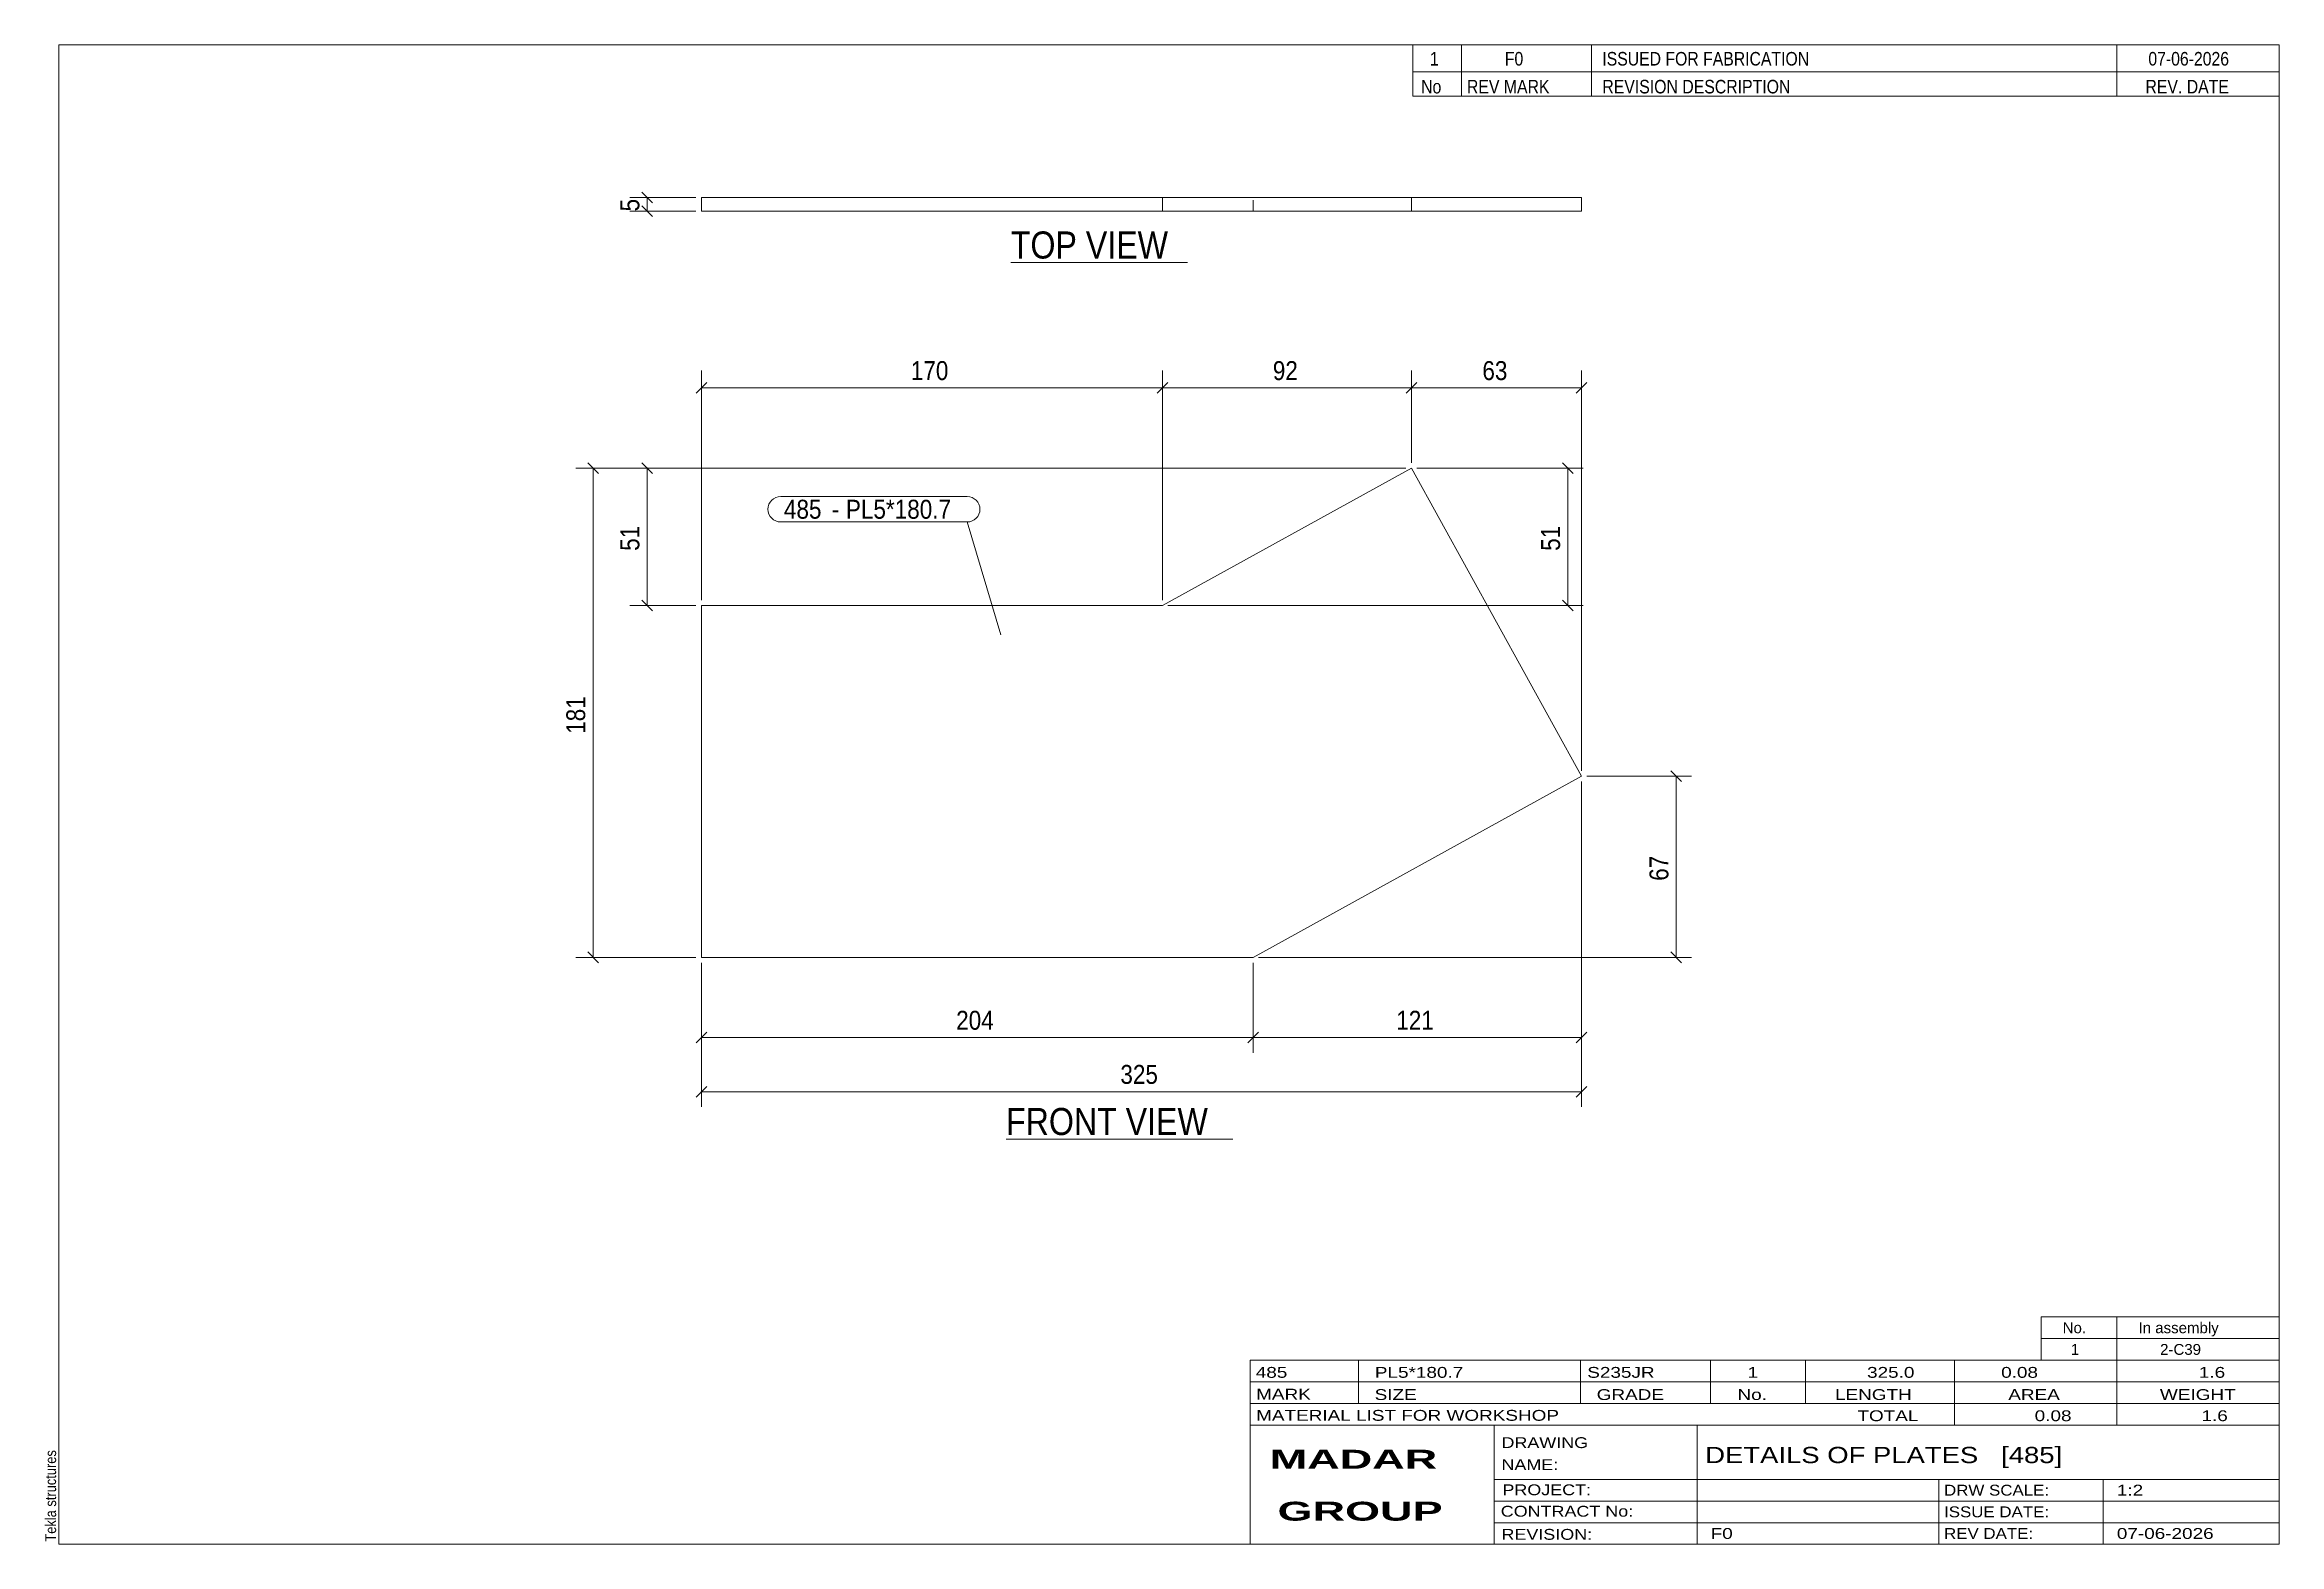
# Model space of a CAD drawing. Header units: millimetres. Extents: x 2 to 415, y 5 to 282.
import ezdxf

# ---------------------------------------------------------------- set-up
doc = ezdxf.new("R2010")
doc.units = ezdxf.units.MM
doc.linetypes.add('XKITLINE00', pattern=[0])
doc.linetypes.add('XKITLINE02', pattern=[4, 2, -2])
for name, color, linetype, lineweight in [('Dimensions', 7, 'Continuous', 0), ('DrawingSheet', 5, 'Continuous', 0), ('OtherObjectType', 7, 'Continuous', 0), ('Part', 2, 'Continuous', 0), ('PartMark', 7, 'Continuous', 0)]:
    doc.layers.add(name, color=color, linetype=linetype, lineweight=lineweight)
doc.styles.add('ARIAL', font='ARIAL.TTF')
doc.styles.add('ARIAL_BOLD', font='ARIALBD.TTF')
doc.styles.add('ARIAL_NARROW', font='ARIALN.TTF')

# ---------------------------------------------------------------- blocks, each defined once
blk = doc.blocks.new('*A1')
at = {"layer": 'Part', "color": 2, "linetype": 'XKITLINE00', "lineweight": 0}
for p, q in [((208.78, 178.42), (254.74, 203.79)), ((254.74, 203.79), (286.15, 146.88)), ((123.65, 113.42), (123.65, 178.42)), ((123.65, 178.42), (208.78, 178.42)), ((286.15, 146.88), (225.52, 113.42)), ((225.52, 113.42), (123.65, 113.42))]:
    blk.add_line(p, q, dxfattribs=at)
blk = doc.blocks.new('*A2')
at = {"layer": 'Part', "color": 2, "linetype": 'XKITLINE00', "lineweight": 0}
for p, q in [((123.65, 253.75), (286.15, 253.75)), ((123.65, 251.25), (123.65, 253.75)), ((208.78, 251.25), (208.78, 253.75)), ((254.74, 251.25), (254.74, 253.75)), ((286.15, 253.75), (286.15, 251.25)), ((254.74, 251.25), (123.65, 251.25)), ((286.15, 251.25), (254.74, 251.25))]:
    blk.add_line(p, q, dxfattribs=at)
at = {"layer": 'Part', "color": 7, "linetype": 'XKITLINE02', "lineweight": 0}
for p, q in [((123.65, 251.25), (123.65, 253.75)), ((225.52, 251.25), (225.52, 253.75))]:
    blk.add_line(p, q, dxfattribs=at)
blk = doc.blocks.new('*A3')
at = {"layer": 'DrawingSheet', "color": 5, "linetype": 'XKITLINE00', "lineweight": 0}
for p, q in [((415, 282), (5, 282)), ((5, 282), (5, 5)), ((415, 5), (415, 282)), ((5, 5), (415, 5))]:
    blk.add_line(p, q, dxfattribs=at)
at = {"layer": 'DrawingSheet', "color": 5, "style": 'ARIAL', "width": 0.85}
blk.add_text('Tekla structures', height=2, rotation=90, dxfattribs=at).set_placement((4.5, 5.5))
blk = doc.blocks.new('*A4')
at = {"layer": 'OtherObjectType', "color": 7, "linetype": 'XKITLINE00', "lineweight": 0}
for p, q in [((371, 47), (415, 47)), ((371, 43), (371, 47)), ((385, 43), (385, 47)), ((415, 43), (415, 47)), ((371, 43), (415, 43)), ((371, 39), (371, 43)), ((385, 39), (385, 43)), ((415, 39), (415, 43)), ((371, 39), (415, 39))]:
    blk.add_line(p, q, dxfattribs=at)
at = {"layer": 'OtherObjectType', "color": 7, "style": 'ARIAL_NARROW', "width": 1.211571}
for s, p in [('No.', (375, 44)), ('In assembly', (389, 44)), ('1', (376.5, 40)), ('2-C39', (392.99, 40))]:
    blk.add_text(s, height=2, dxfattribs=at).set_placement(p)
blk = doc.blocks.new('*A5')
at = {"layer": 'OtherObjectType', "color": 7, "linetype": 'XKITLINE00', "lineweight": 0}
for p, q in [((255, 282), (415, 282)), ((415, 282), (255, 282)), ((255, 282), (255, 277)), ((264, 282), (264, 277)), ((288, 282), (288, 277)), ((385, 282), (385, 277)), ((415, 282), (415, 277)), ((255, 277), (415, 277)), ((255, 277), (255, 272.5)), ((255, 277), (415, 277)), ((264, 277), (264, 272.5)), ((288, 277), (288, 272.5)), ((385, 277), (385, 272.5)), ((415, 277), (415, 272.5)), ((415, 272.5), (255, 272.5))]:
    blk.add_line(p, q, dxfattribs=at)
at = {"layer": 'OtherObjectType', "color": 7, "style": 'ARIAL_NARROW'}
for s, width, p in [('1', 1.017001, (258.16, 278.15)), ('F0', 1.017001, (272, 278.15)), ('ISSUED FOR FABRICATION', 1.017001, (290, 278.15)), ('07-06-2026', 1.017001, (390.82, 278.15)), ('No', 1.02, (256.54, 273)), ('REV MARK', 1.02, (265, 273)), ('REVISION DESCRIPTION', 1.02, (290, 273)), ('REV. DATE', 1.02, (390.28, 273))]:
    blk.add_text(s, height=2.5, dxfattribs=dict(at, width=width)).set_placement(p)
blk = doc.blocks.new('*A6')
at = {"layer": 'OtherObjectType', "color": 7, "linetype": 'XKITLINE00', "lineweight": 0}
for p, q in [((225, 39), (415, 39)), ((225, 39), (225, 35)), ((225, 39), (415, 39)), ((245, 35), (245, 39)), ((286, 35), (286, 39)), ((310, 35), (310, 39)), ((327.5, 35), (327.5, 39)), ((355, 35), (355, 39)), ((385, 35), (385, 39)), ((415, 35), (415, 39)), ((225, 35), (415, 35)), ((225, 35), (225, 5)), ((225, 35), (415, 35)), ((245, 31), (245, 35)), ((286, 31), (286, 35)), ((310, 31), (310, 35)), ((327.5, 31), (327.5, 35)), ((355, 31), (355, 35)), ((385, 31), (385, 35)), ((415, 31), (415, 35)), ((225, 31), (415, 31)), ((355, 27), (355, 31)), ((385, 27), (385, 31)), ((415, 27), (415, 31)), ((225, 27), (415, 27)), ((270, 21), (270, 27)), ((307.5, 17), (307.5, 27)), ((415, 21), (415, 27)), ((270, 21), (270, 5)), ((415, 17), (415, 21)), ((270, 17), (415, 17)), ((307.5, 5), (307.5, 17)), ((352.16, 13), (352.16, 17)), ((382.5, 5), (382.5, 17)), ((415, 13), (415, 17)), ((270, 13), (415, 13)), ((352.16, 5), (352.16, 13)), ((415, 9), (415, 13)), ((270, 9), (415, 9)), ((415, 5), (415, 9)), ((225, 5), (415, 5)), ((262.5, 5), (415, 5))]:
    blk.add_line(p, q, dxfattribs=at)
at = {"layer": 'OtherObjectType', "color": 7, "style": 'ARIAL_NARROW'}
for s, height, width, p in [('485', 2, 1.525501, (226.01, 35.76)), ('PL5*180.7', 2, 1.525501, (248, 35.76)), ('S235JR', 2, 1.525501, (287.22, 35.76)), ('1', 2, 1.525501, (316.82, 35.76)), ('325.0', 2, 1.525501, (338.88, 35.76)), ('0.08', 2, 1.525501, (363.64, 35.76)), ('1.6', 2, 1.525501, (400.14, 35.76)), ('MARK', 2, 1.525501, (226.08, 31.73)), ('SIZE', 2, 1.525501, (247.96, 31.66)), ('GRADE', 2, 1.525501, (288.96, 31.66)), ('No.', 2, 1.525501, (314.96, 31.66)), ('LENGTH', 2, 1.525501, (332.96, 31.66)), ('AREA', 2, 1.525501, (364.96, 31.66)), ('WEIGHT', 2, 1.525501, (392.96, 31.66)), ('MATERIAL LIST FOR WORKSHOP', 2, 1.525501, (226.08, 27.82)), ('TOTAL', 2, 1.525501, (337.1, 27.75)), ('0.08', 2, 1.525501, (369.83, 27.75)), ('1.6', 2, 1.525501, (400.63, 27.75)), ('DRAWING', 2, 1.445, (271.38, 22.78)), ('NAME:', 2, 1.445, (271.38, 18.72)), ('DETAILS OF PLATES   [485]', 3, 1.474651, (309, 20)), ('PROJECT:', 2, 1.445, (271.55, 14.07)), ('DRW SCALE:', 2, 1.36, (353.1, 14)), ('1:2', 2, 1.525501, (385, 14)), ('CONTRACT No:', 2, 1.445, (271.25, 10.11)), ('ISSUE DATE:', 2, 1.36, (353.1, 10)), ('REVISION:', 2, 1.445, (271.38, 5.84)), ('F0', 2, 1.525501, (310, 6)), ('REV DATE:', 2, 1.36, (353.1, 6)), ('07-06-2026', 2, 1.525501, (385, 6))]:
    blk.add_text(s, height=height, dxfattribs=dict(at, width=width)).set_placement(p)
at = {"layer": 'OtherObjectType', "color": 1, "style": 'ARIAL_BOLD', "width": 1.7}
for s, p in [('MADAR ', (228.58, 18.97)), ('GROUP', (230.03, 9.37))]:
    blk.add_text(s, height=3.5, dxfattribs=at).set_placement(p)
blk = doc.blocks.new('*A7')
at = {"layer": 'Dimensions', "color": 7, "linetype": 'XKITLINE00', "lineweight": 0}
for p, q in [((253.74, 203.79), (100.45, 203.79)), ((102.66, 204.78), (104.64, 202.8)), ((103.65, 113.42), (103.65, 203.79)), ((122.65, 113.42), (100.45, 113.42)), ((102.66, 114.41), (104.64, 112.43))]:
    blk.add_line(p, q, dxfattribs=at)
at = {"layer": 'Dimensions', "color": 3}
for p in [(103.65, 203.79), (103.65, 113.42)]:
    blk.add_point(p, dxfattribs=at)
at = {"layer": 'Dimensions', "color": 3, "style": 'ARIAL', "width": 0.85}
blk.add_text('181', height=3.5, rotation=90.0002, dxfattribs=at).set_placement((102.2, 154.71))
blk = doc.blocks.new('*A8')
at = {"layer": 'Dimensions', "color": 7, "linetype": 'XKITLINE00', "lineweight": 0}
for p, q in [((253.74, 203.79), (110.45, 203.79)), ((112.66, 204.78), (114.64, 202.8)), ((113.65, 178.42), (113.65, 203.79)), ((122.65, 178.42), (110.45, 178.42)), ((112.66, 179.41), (114.64, 177.43))]:
    blk.add_line(p, q, dxfattribs=at)
at = {"layer": 'Dimensions', "color": 3}
for p in [(113.65, 203.79), (113.65, 178.42)]:
    blk.add_point(p, dxfattribs=at)
at = {"layer": 'Dimensions', "color": 3, "style": 'ARIAL', "width": 0.85}
blk.add_text('51', height=3.5, rotation=90.0002, dxfattribs=at).set_placement((112.2, 188.51))
blk = doc.blocks.new('*A9')
at = {"layer": 'Dimensions', "color": 7, "linetype": 'XKITLINE00', "lineweight": 0}
for p, q in [((287.15, 146.88), (306.45, 146.88)), ((302.66, 147.87), (304.64, 145.89)), ((303.65, 113.42), (303.65, 146.88)), ((226.52, 113.42), (306.45, 113.42)), ((302.66, 114.41), (304.64, 112.43))]:
    blk.add_line(p, q, dxfattribs=at)
at = {"layer": 'Dimensions', "color": 3}
for p in [(303.65, 146.88), (303.65, 113.42)]:
    blk.add_point(p, dxfattribs=at)
at = {"layer": 'Dimensions', "color": 3, "style": 'ARIAL', "width": 0.85}
blk.add_text('67', height=3.5, rotation=90.0002, dxfattribs=at).set_placement((302.2, 127.56))
blk = doc.blocks.new('*A10')
at = {"layer": 'Dimensions', "color": 7, "linetype": 'XKITLINE00', "lineweight": 0}
for p, q in [((255.74, 203.79), (286.45, 203.79)), ((282.66, 204.78), (284.64, 202.8)), ((283.65, 178.42), (283.65, 203.79)), ((209.78, 178.42), (286.45, 178.42)), ((282.66, 179.41), (284.64, 177.43))]:
    blk.add_line(p, q, dxfattribs=at)
at = {"layer": 'Dimensions', "color": 3}
for p in [(283.65, 203.79), (283.65, 178.42)]:
    blk.add_point(p, dxfattribs=at)
at = {"layer": 'Dimensions', "color": 3, "style": 'ARIAL', "width": 0.85}
blk.add_text('51', height=3.5, rotation=90.0002, dxfattribs=at).set_placement((282.2, 188.51))
blk = doc.blocks.new('*A11')
at = {"layer": 'Dimensions', "color": 7, "linetype": 'XKITLINE00', "lineweight": 0}
for p, q in [((286.15, 145.88), (286.15, 85.8)), ((123.65, 112.42), (123.65, 85.8)), ((124.64, 89.59), (122.66, 87.61)), ((123.65, 88.6), (286.15, 88.6)), ((287.14, 89.59), (285.16, 87.61))]:
    blk.add_line(p, q, dxfattribs=at)
at = {"layer": 'Dimensions', "color": 3}
for p in [(123.65, 88.6), (286.15, 88.6)]:
    blk.add_point(p, dxfattribs=at)
at = {"layer": 'Dimensions', "color": 3, "style": 'ARIAL', "width": 0.85}
blk.add_text('325', height=3.5, dxfattribs=at).set_placement((201.01, 90.05))
blk = doc.blocks.new('*A12')
at = {"layer": 'Dimensions', "color": 7, "linetype": 'XKITLINE00', "lineweight": 0}
for p, q in [((123.65, 112.42), (123.65, 95.8)), ((225.52, 112.42), (225.52, 95.8)), ((124.64, 99.59), (122.66, 97.61)), ((226.51, 99.59), (224.53, 97.61)), ((123.65, 98.6), (225.52, 98.6))]:
    blk.add_line(p, q, dxfattribs=at)
at = {"layer": 'Dimensions', "color": 3}
for p in [(123.65, 98.6), (225.52, 98.6)]:
    blk.add_point(p, dxfattribs=at)
at = {"layer": 'Dimensions', "color": 3, "style": 'ARIAL', "width": 0.85}
blk.add_text('204', height=3.5, dxfattribs=at).set_placement((170.69, 100.05))
blk = doc.blocks.new('*A13')
at = {"layer": 'Dimensions', "color": 7, "linetype": 'XKITLINE00', "lineweight": 0}
for p, q in [((286.15, 145.88), (286.15, 95.8)), ((225.52, 112.42), (225.52, 95.8)), ((226.51, 99.59), (224.53, 97.61)), ((287.14, 99.59), (285.16, 97.61)), ((225.52, 98.6), (286.15, 98.6))]:
    blk.add_line(p, q, dxfattribs=at)
at = {"layer": 'Dimensions', "color": 3}
for p in [(225.52, 98.6), (286.15, 98.6)]:
    blk.add_point(p, dxfattribs=at)
at = {"layer": 'Dimensions', "color": 3, "style": 'ARIAL', "width": 0.85}
blk.add_text('121', height=3.5, dxfattribs=at).set_placement((251.95, 100.05))
blk = doc.blocks.new('*A14')
at = {"layer": 'Dimensions', "color": 7, "linetype": 'XKITLINE00', "lineweight": 0}
for p, q in [((124.64, 219.59), (122.66, 217.61)), ((123.65, 179.42), (123.65, 221.8)), ((209.77, 219.59), (207.79, 217.61)), ((208.78, 179.42), (208.78, 221.8)), ((123.65, 218.6), (208.78, 218.6))]:
    blk.add_line(p, q, dxfattribs=at)
at = {"layer": 'Dimensions', "color": 3}
for p in [(123.65, 218.6), (208.78, 218.6)]:
    blk.add_point(p, dxfattribs=at)
at = {"layer": 'Dimensions', "color": 3, "style": 'ARIAL', "width": 0.85}
blk.add_text('170', height=3.5, dxfattribs=at).set_placement((162.32, 220.05))
blk = doc.blocks.new('*A15')
at = {"layer": 'Dimensions', "color": 7, "linetype": 'XKITLINE00', "lineweight": 0}
for p, q in [((209.77, 219.59), (207.79, 217.61)), ((208.78, 179.42), (208.78, 221.8)), ((255.73, 219.59), (253.75, 217.61)), ((254.74, 204.79), (254.74, 221.8)), ((208.78, 218.6), (254.74, 218.6))]:
    blk.add_line(p, q, dxfattribs=at)
at = {"layer": 'Dimensions', "color": 3}
for p in [(208.78, 218.6), (254.74, 218.6)]:
    blk.add_point(p, dxfattribs=at)
at = {"layer": 'Dimensions', "color": 3, "style": 'ARIAL', "width": 0.85}
blk.add_text('92', height=3.5, dxfattribs=at).set_placement((229.16, 220.05))
blk = doc.blocks.new('*A16')
at = {"layer": 'Dimensions', "color": 7, "linetype": 'XKITLINE00', "lineweight": 0}
for p, q in [((255.73, 219.59), (253.75, 217.61)), ((254.74, 204.79), (254.74, 221.8)), ((287.14, 219.59), (285.16, 217.61)), ((286.15, 147.88), (286.15, 221.8)), ((254.74, 218.6), (286.15, 218.6))]:
    blk.add_line(p, q, dxfattribs=at)
at = {"layer": 'Dimensions', "color": 3}
for p in [(254.74, 218.6), (286.15, 218.6)]:
    blk.add_point(p, dxfattribs=at)
at = {"layer": 'Dimensions', "color": 3, "style": 'ARIAL', "width": 0.85}
blk.add_text('63', height=3.5, dxfattribs=at).set_placement((267.85, 220.05))
blk = doc.blocks.new('*A17')
at = {"layer": 'PartMark', "color": 7, "linetype": 'XKITLINE00', "lineweight": 0}
for p, q in [((138.29, 198.54), (172.73, 198.54)), ((138.29, 193.84), (172.73, 193.84)), ((178.94, 173), (172.73, 193.84))]:
    blk.add_line(p, q, dxfattribs=at)
for centre, start, end in [((138.29, 196.19), 90, 270), ((172.73, 196.19), 270, 90)]:
    blk.add_arc(centre, 2.35, start, end, dxfattribs=at)
at = {"layer": 'PartMark', "color": 1, "style": 'ARIAL', "width": 0.85}
blk.add_text('485', height=3.5, dxfattribs=at).set_placement((138.89, 194.44))
at = {"layer": 'PartMark', "color": 3, "style": 'ARIAL', "width": 0.85}
for s, p in [('-', (147.73, 194.44)), ('PL5*180.7', (150.33, 194.44))]:
    blk.add_text(s, height=3.5, dxfattribs=at).set_placement(p)
blk = doc.blocks.new('*A18')
at = {"layer": 'OtherObjectType', "color": 7, "linetype": 'XKITLINE00', "lineweight": 0}
blk.add_line((179.9, 79.85), (221.75, 79.85), dxfattribs=at)
at = {"layer": 'OtherObjectType', "color": 3, "style": 'ARIAL', "width": 0.85}
blk.add_text('FRONT VIEW', height=5, dxfattribs=at).set_placement((179.9, 80.6))
blk = doc.blocks.new('*A19')
at = {"layer": 'Dimensions', "color": 7, "linetype": 'XKITLINE00', "lineweight": 0}
for p, q in [((122.65, 253.75), (110.45, 253.75)), ((112.66, 254.74), (114.64, 252.76)), ((112.66, 252.24), (114.64, 250.26)), ((113.65, 251.25), (113.65, 253.75)), ((122.65, 251.25), (110.45, 251.25))]:
    blk.add_line(p, q, dxfattribs=at)
at = {"layer": 'Dimensions', "color": 3}
for p in [(113.65, 253.75), (113.65, 251.25)]:
    blk.add_point(p, dxfattribs=at)
at = {"layer": 'Dimensions', "color": 3, "style": 'ARIAL', "width": 0.85}
blk.add_text('5', height=3.5, rotation=90.0002, dxfattribs=at).set_placement((112.2, 251.2))
blk = doc.blocks.new('*A20')
at = {"layer": 'OtherObjectType', "color": 7, "linetype": 'XKITLINE00', "lineweight": 0}
blk.add_line((180.78, 241.75), (213.38, 241.75), dxfattribs=at)
at = {"layer": 'OtherObjectType', "color": 3, "style": 'ARIAL', "width": 0.85}
blk.add_text('TOP VIEW', height=5, dxfattribs=at).set_placement((180.78, 242.5))

msp = doc.modelspace()

# ---------------------------------------------------------------- block references
at = {"lineweight": 0}
for name in ['*A3', '*A5', '*A19', '*A2', '*A20', '*A14', '*A15', '*A16', '*A7', '*A8', '*A1', '*A10', '*A17', '*A11', '*A13', '*A9', '*A12', '*A18', '*A4', '*A6']:
    msp.add_blockref(name, (0, 0), dxfattribs=at)

doc.saveas('drawing.dxf')
